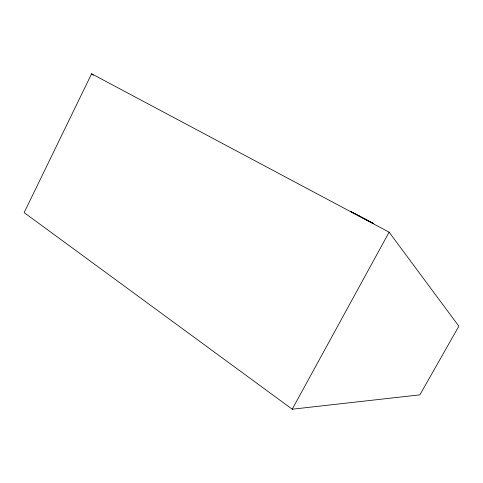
<?xml version="1.0" encoding="UTF-8"?>
<svg xmlns="http://www.w3.org/2000/svg" width="483" height="483" viewBox="0 0 483 483"><rect width="100%" height="100%" fill="white"/><g stroke="black" fill="none" stroke-linecap="round" stroke-linejoin="round"><path stroke-width="0.72" d="M91.601 73.79L24.15 212.605L292.227 409.21L419.896 394.846L458.85 326.194L389.117 232.166L91.601 73.79L93.322 75.257M292.227 409.21L389.117 232.166M359.086 215.877L350.229 211.282L373.208 223.388L359.086 215.877"/></g></svg>
